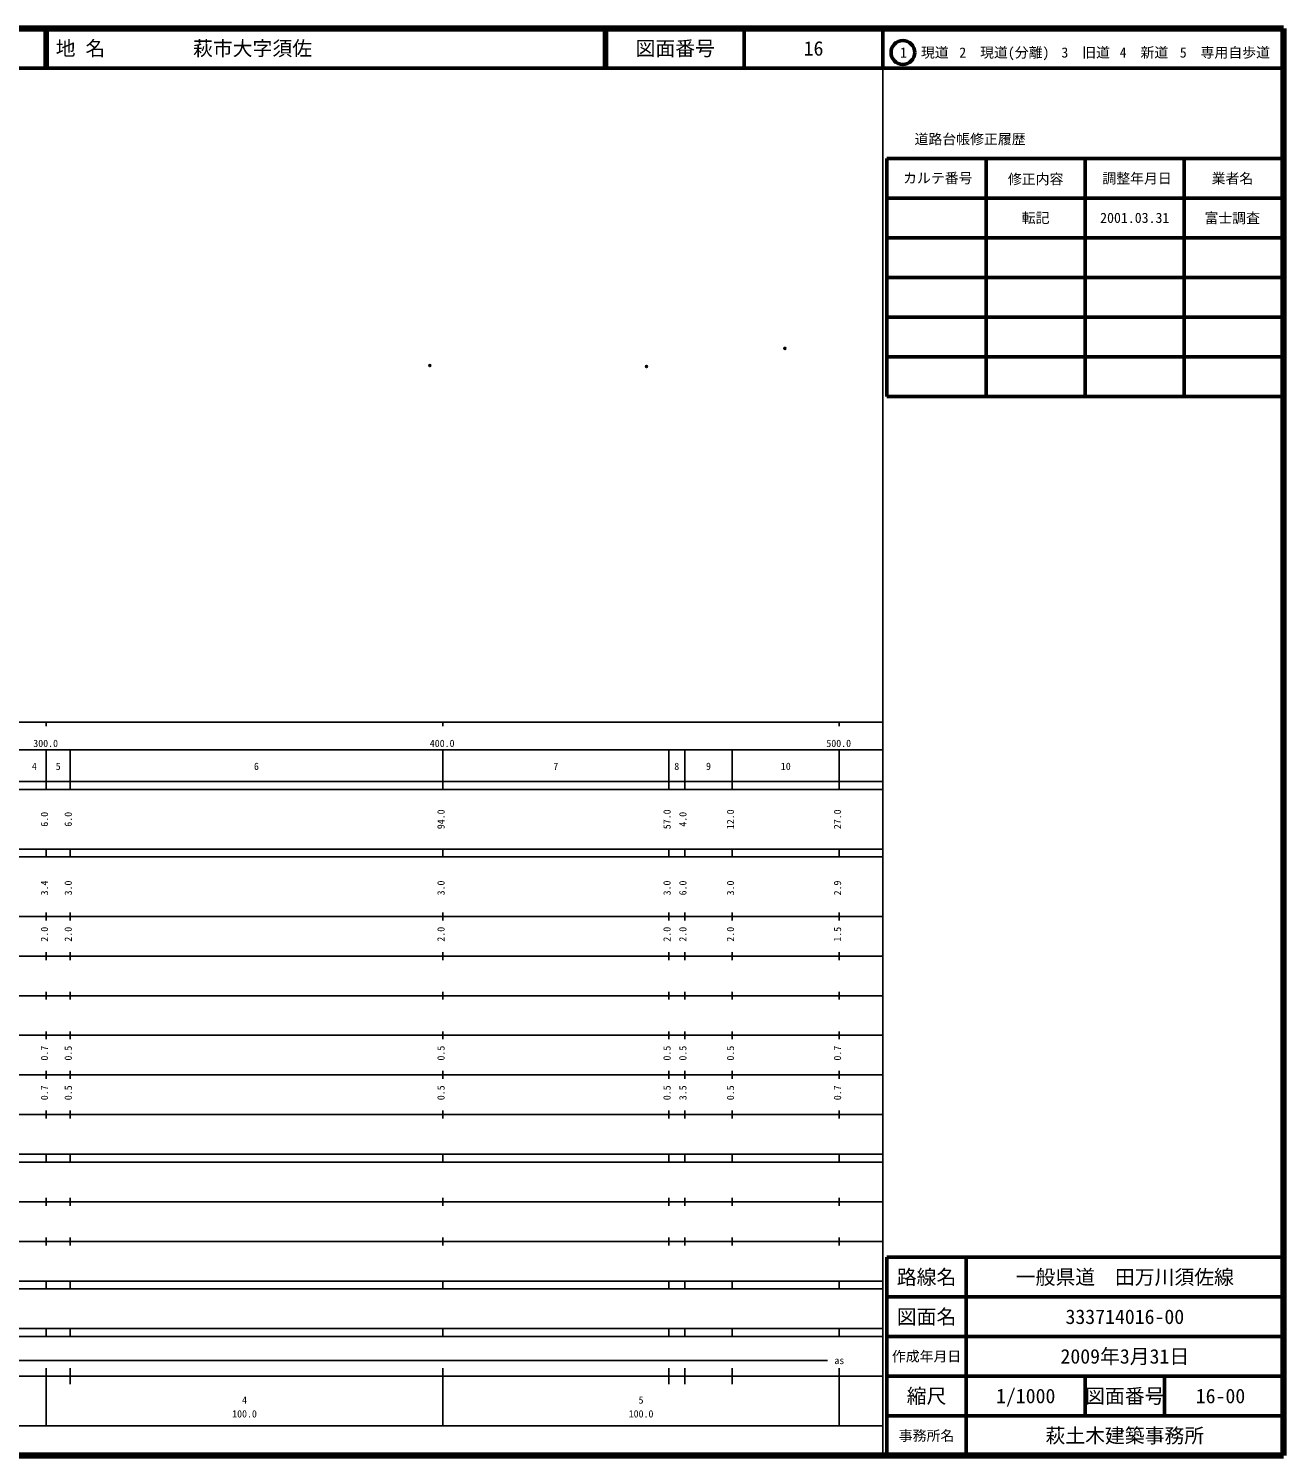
# Model space of a CAD drawing. Units: millimetres on the paper. Extents: x 40 to 680, y 20 to 380.
# Drawn here: x 363.5 to 680, y 20 to 380 of the extents above; entities that cross this region are included whole.
import ezdxf
from ezdxf.enums import TextEntityAlignment as Align

# ---------------------------------------------------------------- set-up
doc = ezdxf.new("R2010")
doc.units = ezdxf.units.MM
doc.header["$PDMODE"] = 32
doc.header["$PDSIZE"] = 0.5
doc.layers.add('M-OTRS', color=6, linetype='Continuous')
doc.layers.add('M-TTL-TXT', color=7, linetype='Continuous')
for name, color, linetype, lineweight in [('M-TTL', 2, 'Continuous', 140), ('M-TTL-BAND', 7, 'Continuous', 25), ('M-TTL-FRAM', 2, 'Continuous', 50), ('M-TTL-LINE', 7, 'Continuous', 50)]:
    doc.layers.add(name, color=color, linetype=linetype, lineweight=lineweight)
doc.styles.add('ＭＳ ゴシック', font='')
doc.styles.get('ＭＳ ゴシック').set_extended_font_data('MS Gothic')

msp = doc.modelspace()

# ---------------------------------------------------------------- linework, layer by layer
at = {"layer": 'M-OTRS'}
for p in [(554.29, 299.311), (464.723, 294.968), (519.375, 294.716)]:
    msp.add_point(p, dxfattribs=at)
at = {"layer": 'M-TTL'}
for p, q in [((680, 380), (40, 380)), ((680, 20), (680, 380)), ((40, 20), (680, 20))]:
    msp.add_line(p, q, dxfattribs=at)
at = {"layer": 'M-TTL-BAND'}
for p, q in [((579, 20), (579, 370)), ((40, 205), (579, 205)), ((368, 205), (368, 204)), ((468, 205), (468, 204)), ((568, 205), (568, 204)), ((68, 198), (579, 198)), ((368, 188), (368, 198)), ((374, 188), (374, 198)), ((468, 188), (468, 198)), ((525, 188), (525, 198)), ((529, 188), (529, 198)), ((541, 188), (541, 198)), ((568, 188), (568, 198)), ((40, 190), (579, 190)), ((40, 188), (579, 188)), ((40, 173), (579, 173)), ((368, 171), (368, 173)), ((374, 171), (374, 173)), ((468, 171), (468, 173)), ((525, 171), (525, 173)), ((529, 171), (529, 173)), ((541, 171), (541, 173)), ((568, 171), (568, 173)), ((40, 171), (579, 171)), ((40, 156), (579, 156)), ((368, 155), (368, 157)), ((374, 155), (374, 157)), ((468, 155), (468, 157)), ((525, 155), (525, 157)), ((529, 155), (529, 157)), ((541, 155), (541, 157)), ((568, 155), (568, 157)), ((46, 146), (579, 146)), ((368, 145), (368, 147)), ((374, 145), (374, 147)), ((468, 145), (468, 147)), ((525, 145), (525, 147)), ((529, 145), (529, 147)), ((541, 145), (541, 147)), ((568, 145), (568, 147)), ((368, 135), (368, 137)), ((374, 135), (374, 137)), ((468, 135), (468, 137)), ((525, 135), (525, 137)), ((529, 135), (529, 137)), ((541, 135), (541, 137)), ((568, 135), (568, 137)), ((52, 136), (579, 136)), ((46, 126), (579, 126)), ((368, 125), (368, 127)), ((374, 125), (374, 127)), ((468, 125), (468, 127)), ((525, 125), (525, 127)), ((529, 125), (529, 127)), ((541, 125), (541, 127)), ((568, 125), (568, 127)), ((52, 116), (579, 116)), ((368, 115), (368, 117)), ((374, 115), (374, 117)), ((468, 115), (468, 117)), ((525, 115), (525, 117)), ((529, 115), (529, 117)), ((541, 115), (541, 117)), ((568, 115), (568, 117)), ((46, 106), (579, 106)), ((368, 105), (368, 107)), ((374, 105), (374, 107)), ((468, 105), (468, 107)), ((525, 105), (525, 107)), ((529, 105), (529, 107)), ((541, 105), (541, 107)), ((568, 105), (568, 107)), ((40, 96), (579, 96)), ((40, 94), (579, 94)), ((368, 94), (368, 96)), ((374, 94), (374, 96)), ((468, 94), (468, 96)), ((525, 94), (525, 96)), ((529, 94), (529, 96)), ((541, 94), (541, 96)), ((568, 94), (568, 96)), ((49, 84), (579, 84)), ((368, 83), (368, 85)), ((374, 83), (374, 85)), ((468, 83), (468, 85)), ((525, 83), (525, 85)), ((529, 83), (529, 85)), ((541, 83), (541, 85)), ((568, 83), (568, 85)), ((40, 74), (579, 74)), ((368, 73), (368, 75)), ((374, 73), (374, 75)), ((468, 73), (468, 75)), ((525, 73), (525, 75)), ((529, 73), (529, 75)), ((541, 73), (541, 75)), ((568, 73), (568, 75)), ((40, 64), (579, 64)), ((40, 62), (579, 62)), ((368, 62), (368, 64)), ((374, 62), (374, 64)), ((468, 62), (468, 64)), ((525, 62), (525, 64)), ((529, 62), (529, 64)), ((541, 62), (541, 64)), ((568, 62), (568, 64)), ((40, 52), (579, 52)), ((368, 50), (368, 52)), ((374, 50), (374, 52)), ((468, 50), (468, 52)), ((525, 50), (525, 52)), ((529, 50), (529, 52)), ((541, 50), (541, 52)), ((568, 50), (568, 52)), ((40, 50), (579, 50)), ((71, 44), (565, 44)), ((40, 40), (579, 40)), ((368, 27.5), (368, 42)), ((374, 38), (374, 42)), ((468, 27.5), (468, 42)), ((525, 38), (525, 42)), ((529, 38), (529, 42)), ((541, 38), (541, 42)), ((568, 27.5), (568, 42)), ((68, 27.5), (579, 27.5))]:
    msp.add_line(p, q, dxfattribs=at)
at = {"layer": 'M-TTL-FRAM'}
for p, q in [((580, 347.197), (580, 287.197)), ((580, 347.197), (680, 347.197)), ((580, 287.197), (680, 287.197)), ((680, 70), (580, 70)), ((580, 70), (580, 20))]:
    msp.add_line(p, q, dxfattribs=at)
at = {"layer": 'M-TTL-LINE'}
for p, q in [((367.75, 380), (367.75, 370)), ((368.25, 380), (368.25, 370)), ((508.747, 380), (508.747, 370)), ((509.247, 380), (509.247, 370)), ((543.997, 380), (543.997, 370)), ((579, 380), (579, 370)), ((40, 370), (680, 370)), ((605, 347.197), (605, 287.197)), ((630, 347.197), (630, 287.197)), ((655, 347.197), (655, 287.197)), ((580, 337.197), (680, 337.197)), ((580, 327.197), (680, 327.197)), ((580, 317.197), (680, 317.197)), ((580, 307.197), (680, 307.197)), ((580, 297.197), (680, 297.197)), ((600, 70), (600, 20)), ((680, 60), (580, 60)), ((680, 50), (580, 50)), ((680, 40), (580, 40)), ((630, 40), (630, 30)), ((650, 40), (650, 30)), ((680, 30), (580, 30))]:
    msp.add_line(p, q, dxfattribs=at)
msp.add_circle((584.031, 373.958), 3, dxfattribs=at)

# ---------------------------------------------------------------- texts
at = {"layer": 'M-TTL-BAND', "style": 'ＭＳ ゴシック'}
for s, p in [('300.0', (367.844, 198.195)), ('400.0', (467.844, 198.195)), ('500.0', (567.844, 198.195)), ('4', (365, 192.405)), ('5', (371, 192.405)), ('6', (421, 192.405)), ('7', (496.5, 192.405)), ('8', (527, 192.405)), ('9', (535, 192.405)), ('10', (554.5, 192.405)), ('as', (568, 42.5)), ('4', (418, 32.523)), ('5', (518, 32.523)), ('100.0', (418, 29.033)), ('100.0', (518, 29.033))]:
    msp.add_text(s, height=1.833, dxfattribs=at).set_placement(p, align=Align.BOTTOM_CENTER)
for s, p in [('6.0', (369, 180.5)), ('6.0', (375, 180.5)), ('94.0', (469, 180.5)), ('57.0', (526, 180.5)), ('4.0', (530, 180.5)), ('12.0', (542, 180.5)), ('27.0', (569, 180.5)), ('3.4', (369, 163.174)), ('3.0', (375, 163.174)), ('3.0', (469, 163.174)), ('3.0', (526, 163.174)), ('6.0', (530, 163.174)), ('3.0', (542, 163.174)), ('2.9', (569, 163.174)), ('2.0', (369, 151.5)), ('2.0', (375, 151.5)), ('2.0', (469, 151.5)), ('2.0', (526, 151.5)), ('2.0', (530, 151.5)), ('2.0', (542, 151.5)), ('1.5', (569, 151.5)), ('0.7', (369, 121.5)), ('0.5', (375, 121.5)), ('0.5', (469, 121.5)), ('0.5', (526, 121.5)), ('0.5', (530, 121.5)), ('0.5', (542, 121.5)), ('0.7', (569, 121.5)), ('0.7', (369, 111.5)), ('0.5', (375, 111.5)), ('0.5', (469, 111.5)), ('0.5', (526, 111.5)), ('3.5', (530, 111.5)), ('0.5', (542, 111.5)), ('0.7', (569, 111.5))]:
    msp.add_text(s, height=1.833, rotation=90, dxfattribs=at).set_placement(p, align=Align.BOTTOM_CENTER)
at = {"layer": 'M-TTL-TXT', "style": 'ＭＳ ゴシック'}
for s, p in [('地 名', (370.38, 375)), ('萩市大字須佐', (405.024, 375))]:
    msp.add_text(s, height=3.666, dxfattribs=at).set_placement(p, align=Align.MIDDLE_LEFT)
for s, height, p in [('図面番号', 3.666, (526.622, 375)), ('16', 3.666, (561.497, 375)), ('1\u3000現道', 2.566, (589.448, 373.958)), ('2\u3000現道(分離)', 2.566, (609.619, 373.958)), ('3\u3000旧道', 2.566, (630.121, 373.958)), ('4\u3000新道', 2.566, (644.824, 373.958)), ('5\u3000専用自歩道', 2.566, (665.228, 373.958)), ('道路台帳修正履歴', 2.566, (600.968, 352.113)), ('カルテ番号', 2.566, (592.839, 342.277)), ('修正内容', 2.566, (617.509, 342.023)), ('調整年月日', 2.566, (643.089, 342.197)), ('業者名', 2.566, (667.134, 342.197)), ('転記', 2.566, (617.5, 332.245)), ('2001.03.31', 2.566, (642.5, 332.245)), ('富士調査', 2.566, (667.077, 332.189)), ('路線名', 3.666, (590, 65)), ('路線名', 3.666, (590, 65)), ('一般県道\u3000田万川須佐線', 3.666, (640, 65)), ('図面名', 3.666, (590, 55)), ('図面名', 3.666, (590, 55)), ('333714016-00', 3.666, (640, 55)), ('2009年3月31日', 3.666, (640, 45)), ('作成年月日', 2.566, (590, 45)), ('作成年月日', 2.566, (590, 45)), ('縮尺', 3.666, (590, 35)), ('縮尺', 3.666, (590, 35)), ('1/1000', 3.666, (615, 35)), ('図面番号', 3.666, (640, 35)), ('図面番号', 3.666, (640, 35)), ('16-00', 3.666, (664.125, 35)), ('事務所名', 2.566, (590, 25)), ('事務所名', 2.566, (590, 25)), ('萩土木建築事務所', 3.666, (640, 25))]:
    msp.add_text(s, height=height, dxfattribs=at).set_placement(p, align=Align.MIDDLE_CENTER)

doc.saveas('drawing.dxf')
